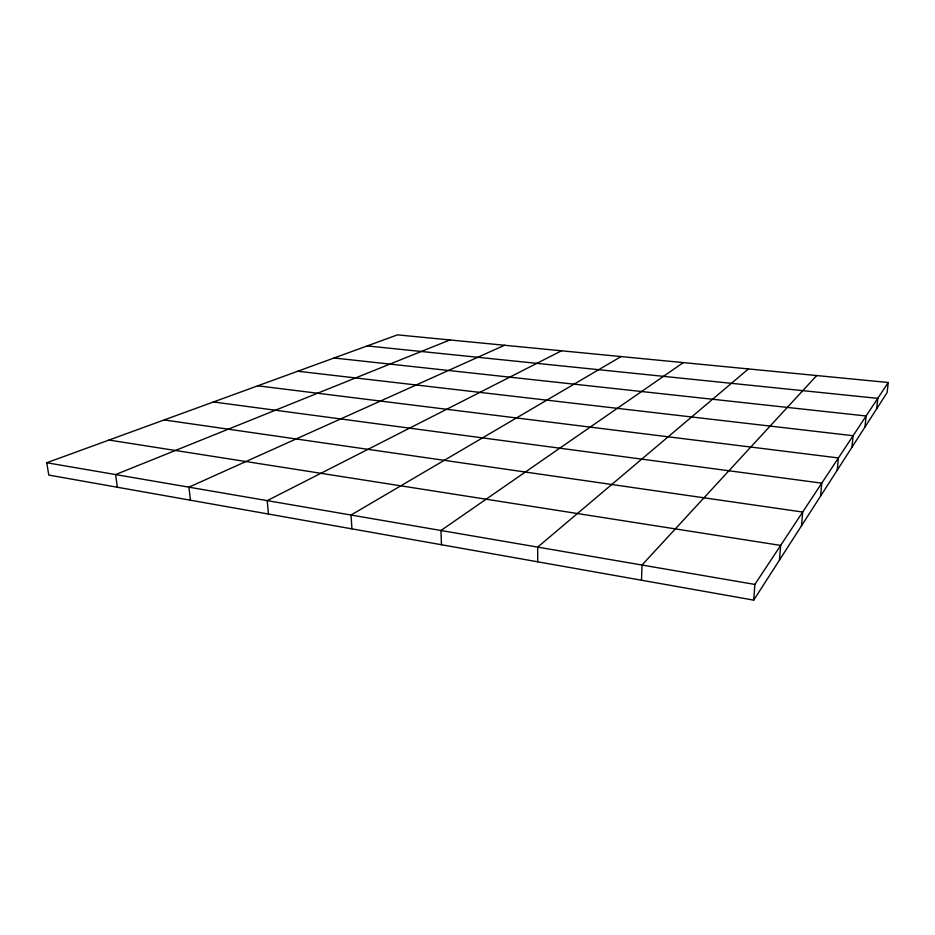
<?xml version="1.0" encoding="UTF-8"?>
<svg xmlns="http://www.w3.org/2000/svg" width="935" height="935" viewBox="0 0 935 935"><rect width="100%" height="100%" fill="white"/><g stroke="black" fill="none" stroke-linecap="round" stroke-linejoin="round"><path stroke-width="1.4" d="M641.503 580.226L642.006 565.044L816.687 375.554M753.727 600.13L754.861 584.433L888.25 382.497L397.492 334.87L46.75 462.743L48.795 475.085L753.727 600.13L887.14 392.536L888.25 382.497M779.463 560.088L780.631 545.409L108.986 440.058M801.494 525.809L802.686 512.041L164.174 419.932M820.556 496.134L821.76 483.161L213.472 401.968M837.234 470.2L838.414 457.94L257.756 385.816M851.925 447.327L853.094 435.722L297.751 371.23M864.98 427.026L866.126 415.993L334.064 358M876.644 408.864L877.778 398.357L367.175 345.927M748.444 368.928L537.683 547.115L537.718 561.818M683.31 362.605L440.958 530.496L441.472 544.743M621.062 356.574L351.034 515.033L351.946 528.859M561.526 350.789L267.211 500.634L268.474 514.051M504.526 345.26L188.905 487.17L190.459 500.213M449.899 339.954L115.566 474.571L117.389 487.252M46.75 462.743L754.861 584.433"/></g></svg>
